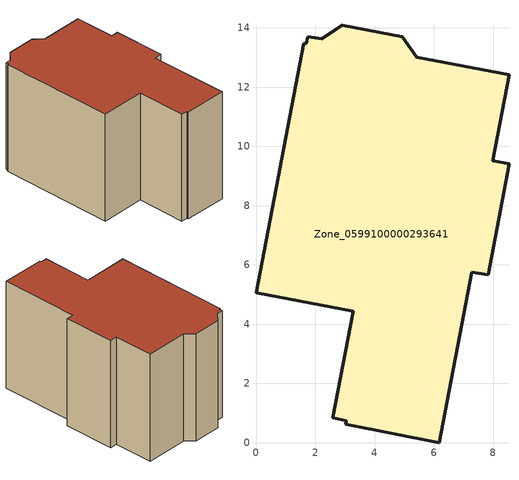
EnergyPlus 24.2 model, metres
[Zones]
Zone_0599100000293641
 floor ground (C_G): 3.28,4.44 0,5.07 1.6,13.48 1.7,13.47 1.75,13.71 2.21,13.63 2.91,14.09 4.93,13.71 5.43,13.01 8.54,12.42 7.99,9.52 8.54,9.42 7.84,5.67 7.28,5.76 6.19,0 3.03,0.62 3.05,0.74 2.6,0.85 z0
 wall outside (C_F): 2.91,14.09 2.21,13.63 1.75,13.71 1.7,13.47 1.6,13.48 0,5.07 3.28,4.44 2.6,0.85 3.05,0.74 3.03,0.62 6.19,0 7.28,5.76 7.84,5.67 8.54,9.42 7.99,9.52 8.54,12.42 5.43,13.01 4.93,13.71 2.91,14.09 z0:8.32
 roof outside (C_R): 1.7,13.47 1.6,13.48 0,5.07 3.28,4.44 2.6,0.85 3.05,0.74 3.03,0.62 6.19,0 7.28,5.76 7.84,5.67 8.54,9.42 7.99,9.52 8.54,12.42 5.43,13.01 4.93,13.71 2.91,14.09 2.21,13.63 1.75,13.71 z8.32
[BUILDING]
Pand.0599100000293641: North Axis=0; Terrain=City; Loads Convergence Tolerance Value=0.04; Temperature Convergence Tolerance Value=0.4; Solar Distribution=FullExterior; Maximum Number of Warmup Days=25; Minimum Number of Warmup Days=1
[Site:Location]
Rotterdam.The.Hague.AP_ZH_NLD Design_Conditions: Latitude=51.96; Longitude=4.45; Time Zone=1; Elevation=-4.5
[SITE:GROUNDTEMPERATURE:BUILDINGSURFACE]
18, 18, 18, 18, 18, 18, 18, 18, 18, 18, 18, 18
[MATERIAL] Thermal Absorptance=0.9; Solar Absorptance=0.7; Visible Absorptance=0.7
Name | Roughness | Thickness | Conductivity | Density | Specific Heat
G.D.1965 | MediumSmooth | 0.15 | 1 | 540 | 1210
F.D.1965 | Rough | 0.3 | 0.857143 | 1920 | 840
R.D.1965 | MediumRough | 0.2 | 0.08 | 1500 | 1000
[CONSTRUCTION]
C_G: G.D.1965
C_F: F.D.1965
C_R: R.D.1965
[ZONE]
Zone_0599100000293641: Type=1; Multiplier=1; Ceiling Height=Autocalculate; Volume=Autocalculate; Floor Area=autocalculate; Part of Total Floor Area=Yes
[ZONEINFILTRATION:DESIGNFLOWRATE]
Infil_Zone_0599100000293641: Zone or ZoneList or Space or SpaceList=Zone_0599100000293641; Schedule=AlwaysOn; Design Flow Rate Calculation Method=Flow/Area; Flow Rate per Floor Area=0.0042; Constant Term Coefficient=1; Temperature Term Coefficient=0; Velocity Term Coefficient=0; Velocity Squared Term Coefficient=0
[HVACTEMPLATE:ZONE:IDEALLOADSAIRSYSTEM]
Zone_0599100000293641: Maximum Heating Supply Air Temperature=50; Minimum Cooling Supply Air Temperature=13; Maximum Heating Supply Air Humidity Ratio=0.0156; Minimum Cooling Supply Air Humidity Ratio=0.0077; Heating Limit=NoLimit; Cooling Limit=NoLimit; Dehumidification Control Type=ConstantSensibleHeatRatio; Cooling Sensible Heat Ratio=0.7; Dehumidification Setpoint=60; Humidification Control Type=None; Humidification Setpoint=30; Outdoor Air Method=None; Outdoor Air Flow Rate per Person=0.00944; Outdoor Air Flow Rate per Zone Floor Area=0; Outdoor Air Flow Rate per Zone=0; Demand Controlled Ventilation Type=None; Outdoor Air Economizer Type=NoEconomizer; Heat Recovery Type=None; Sensible Heat Recovery Effectiveness=0.7; Latent Heat Recovery Effectiveness=0.65
[ZONECONTROL:THERMOSTAT]
ThermostatControl_Zone_0599100000293641: Zone or ZoneList=Zone_0599100000293641; Control Type Schedule=DualSetpointControlType; Control 1=Thermostat_Zone_0599100000293641; Temperature Difference Between Cutout And Setpoint=0
[THERMOSTATSETPOINT:DUALSETPOINT]
Thermostat_Zone_0599100000293641: Heating Setpoint Temperature Schedule=HeatingSetpoint_Zone_0599100000293641; Cooling Setpoint Temperature Schedule=CoolingSetpoint_Zone_0599100000293641
[SCHEDULE:COMPACT]
HeatingSetpoint_Zone_0599100000293641: Through: 12/31, For: AllDays, Until: 24:00, 21
CoolingSetpoint_Zone_0599100000293641: Through: 12/31, For: AllDays, Until: 24:00, 24
DualSetpointControlType: Through: 12/31, For: AllDays, Until: 24:00, 4
AlwaysOn: Through: 12/31, For: AllDays, Until: 24:00, 1
